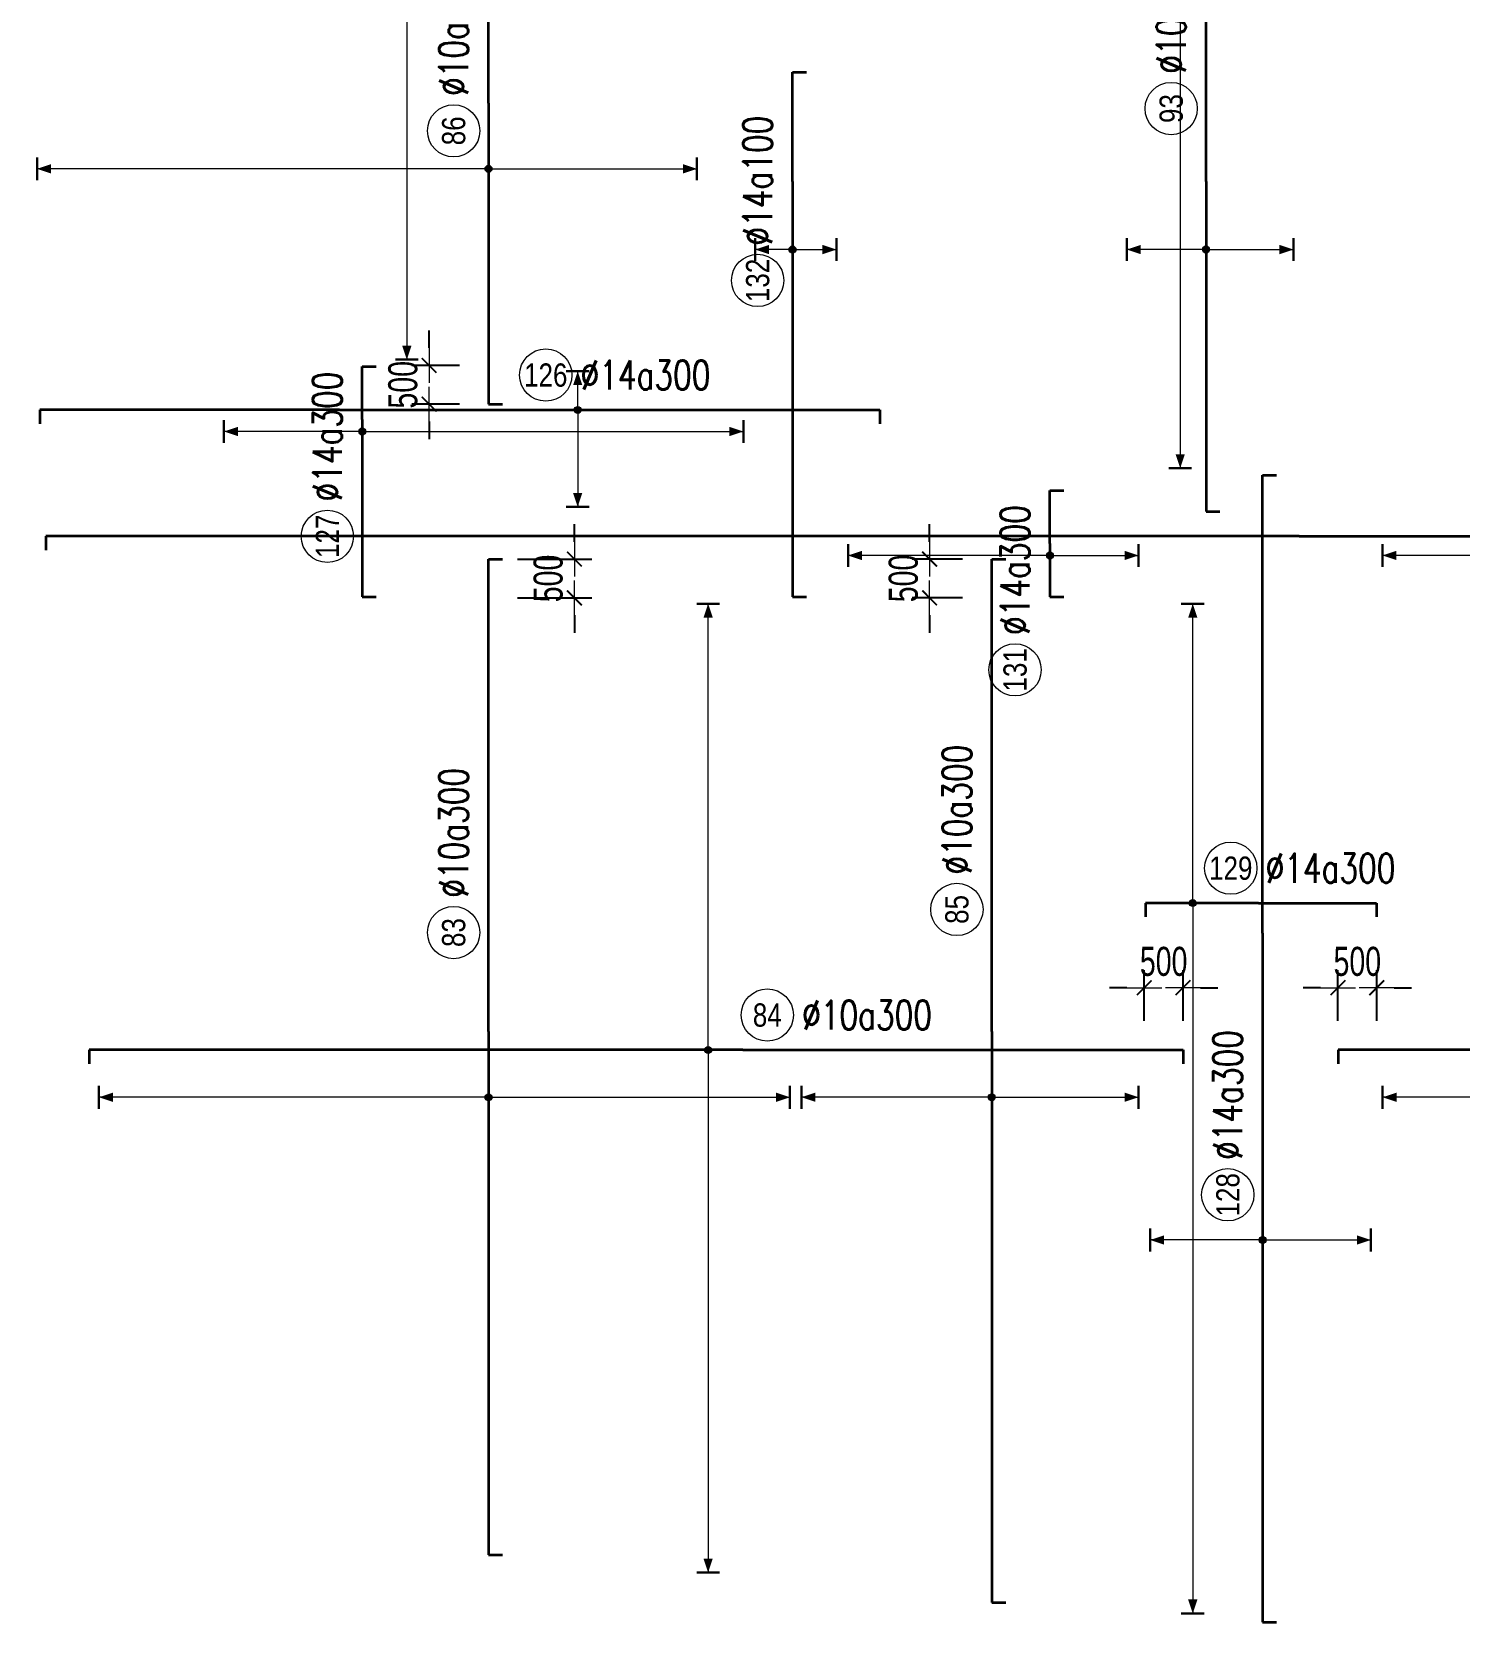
# Model space of a CAD drawing. Header units: millimetres. Extents: x -179076 to 505271, y -34263 to 117995.
# Drawn here: x 159116 to 177544, y 37214 to 58000 of the extents above; entities that cross this region are included whole.
import ezdxf
from ezdxf.enums import TextEntityAlignment as Align

# ---------------------------------------------------------------- set-up
doc = ezdxf.new("R2010")
doc.units = ezdxf.units.MM
doc.layers.get('0').update_dxf_attribs({"lineweight": 20})
doc.layers.get('Defpoints').update_dxf_attribs({"color": 151, "lineweight": 9})
for name, color, linetype, lineweight in [('NDC_S_DIM', 1, 'Continuous', 15), ('NDC_S_REBAR', 4, 'Continuous', 35), ('NDC_S_VN TEXT', 7, 'Continuous', 20)]:
    doc.layers.add(name, color=color, linetype=linetype, lineweight=lineweight)
doc.styles.add('ARIAL', font='arial.ttf', dxfattribs={"width": 0.8})
doc.styles.add('NDC_DIM', font='', dxfattribs={"width": 0.75})
doc.styles.add('NDC_EN TXT', font='romans.shx', dxfattribs={"width": 0.8})
doc.styles.get('NDC_DIM').set_extended_font_data('Dotum')
doc.dimstyles.new('NDC_dim_150', dxfattribs={"dimscale": 150, "dimtxt": 2.5, "dimasz": 1.5, "dimexe": 1.5, "dimexo": 2.5, "dimgap": 1, "dimtad": 1, "dimdec": 0, "dimzin": 0, "dimdsep": 46, "dimtxsty": 'NDC_DIM', "dimblk": 'DIMMARK', "dimcen": 0.09, "dimdle": 1.2, "dimclrd": 1, "dimclre": 1, "dimclrt": 3, "dimadec": 0, "dimazin": 0, "dimtfac": 1, "dimtdec": 0, "dimtix": 1, "dimtofl": 0, "dimtmove": 0, "dimatfit": 3, "dimfxl": 8, "dimfxlon": 1, "dimtolj": 1, "dimtzin": 0, "dimarcsym": 0})

# ---------------------------------------------------------------- blocks, each defined once
blk = doc.blocks.new('DIMMARK')
at = {"layer": 'NDC_S_DIM', "color": 1}
blk.add_line((-1.5, 0), (1, 0), dxfattribs=at)
at = {"layer": 'NDC_S_DIM', "color": 2, "const_width": 0.1}
blk.add_lwpolyline([(-0.424, -0.424), (0.424, 0.424)], dxfattribs=at)
blk = doc.blocks.new('*D235')
at = {"layer": 'Defpoints', "color": 0, "transparency": 16777216}
for p in [(176471, 45668), (175971, 44867), (176471, 44867)]:
    blk.add_point(p, dxfattribs=at)
at = {"layer": 'NDC_S_DIM', "color": 1, "lineweight": -2, "transparency": 16777216}
for p, q in [((175971, 45242), (175971, 45893)), ((176471, 45242), (176471, 45893)), ((175746, 45668), (175521, 45668)), ((176696, 45668), (176921, 45668))]:
    blk.add_line(p, q, dxfattribs=at)
at = {"layer": 'NDC_S_DIM', "color": 1, "lineweight": -2, "transparency": 16777216, "xscale": 225, "yscale": 225, "zscale": 225}
blk.add_blockref('DIMMARK', (175971, 45668), dxfattribs=at)
at = {"layer": 'NDC_S_DIM', "color": 1, "lineweight": -2, "transparency": 16777216, "xscale": 225, "yscale": 225, "zscale": 225, "rotation": 180}
blk.add_blockref('DIMMARK', (176471, 45668), dxfattribs=at)
at = {"layer": 'NDC_S_DIM', "color": 3, "transparency": 16777216, "insert": (176221, 46006), "char_height": 375, "attachment_point": 5, "style": 'NDC_DIM'}
blk.add_mtext('\\A1;500', dxfattribs=at)
blk = doc.blocks.new('*D236')
at = {"layer": 'Defpoints', "color": 0, "transparency": 16777216}
for p in [(173471, 45668), (173471, 44867), (173971, 44867)]:
    blk.add_point(p, dxfattribs=at)
at = {"layer": 'NDC_S_DIM', "color": 1, "lineweight": -2, "transparency": 16777216}
for p, q in [((173471, 45242), (173471, 45893)), ((173971, 45242), (173971, 45893)), ((173246, 45668), (173021, 45668)), ((174196, 45668), (174421, 45668))]:
    blk.add_line(p, q, dxfattribs=at)
at = {"layer": 'NDC_S_DIM', "color": 1, "lineweight": -2, "transparency": 16777216, "xscale": 225, "yscale": 225, "zscale": 225}
blk.add_blockref('DIMMARK', (173471, 45668), dxfattribs=at)
at = {"layer": 'NDC_S_DIM', "color": 1, "lineweight": -2, "transparency": 16777216, "xscale": 225, "yscale": 225, "zscale": 225, "rotation": 180}
blk.add_blockref('DIMMARK', (173971, 45668), dxfattribs=at)
at = {"layer": 'NDC_S_DIM', "color": 3, "transparency": 16777216, "insert": (173721, 46006), "char_height": 375, "attachment_point": 5, "style": 'NDC_DIM'}
blk.add_mtext('\\A1;500', dxfattribs=at)
blk = doc.blocks.new('*D242')
at = {"layer": 'Defpoints', "color": 0, "transparency": 16777216}
for p in [(171501, 51200), (170700, 50700), (171501, 50700)]:
    blk.add_point(p, dxfattribs=at)
at = {"layer": 'NDC_S_DIM', "color": 1, "lineweight": -2, "transparency": 16777216}
for p, q in [((170700, 51425), (170700, 51650)), ((171126, 51200), (170475, 51200)), ((171126, 50700), (170475, 50700)), ((170700, 50475), (170700, 50250))]:
    blk.add_line(p, q, dxfattribs=at)
at = {"layer": 'NDC_S_DIM', "color": 1, "lineweight": -2, "transparency": 16777216, "xscale": 225, "yscale": 225, "zscale": 225}
for p, rotation in [((170700, 51200), 270), ((170700, 50700), 90)]:
    blk.add_blockref('DIMMARK', p, dxfattribs=dict(at, rotation=rotation))
at = {"layer": 'NDC_S_DIM', "color": 3, "transparency": 16777216, "insert": (170362, 50950), "char_height": 375, "attachment_point": 5, "rotation": 90, "style": 'NDC_DIM'}
blk.add_mtext('\\A1;500', dxfattribs=at)
blk = doc.blocks.new('*D214')
at = {"layer": 'Defpoints', "color": 0, "transparency": 16777216}
for p in [(164240, 53700), (165005, 53700), (165005, 53200)]:
    blk.add_point(p, dxfattribs=at)
at = {"layer": 'NDC_S_DIM', "color": 1, "lineweight": -2, "transparency": 16777216}
for p, q in [((164240, 53925), (164240, 54150)), ((164630, 53700), (164015, 53700)), ((164630, 53200), (164015, 53200)), ((164240, 52975), (164240, 52750))]:
    blk.add_line(p, q, dxfattribs=at)
at = {"layer": 'NDC_S_DIM', "color": 1, "lineweight": -2, "transparency": 16777216, "xscale": 225, "yscale": 225, "zscale": 225}
for p, rotation in [((164240, 53700), 270), ((164240, 53200), 90)]:
    blk.add_blockref('DIMMARK', p, dxfattribs=dict(at, rotation=rotation))
at = {"layer": 'NDC_S_DIM', "color": 3, "transparency": 16777216, "insert": (163902, 53450), "char_height": 375, "attachment_point": 5, "rotation": 90, "style": 'NDC_DIM'}
blk.add_mtext('\\A1;500', dxfattribs=at)
blk = doc.blocks.new('*D216')
at = {"layer": 'Defpoints', "color": 0, "transparency": 16777216}
for p in [(165005, 51200), (165005, 50700), (166115, 50700)]:
    blk.add_point(p, dxfattribs=at)
at = {"layer": 'NDC_S_DIM', "color": 1, "lineweight": -2, "transparency": 16777216}
for p, q in [((166115, 51425), (166115, 51650)), ((165380, 51200), (166340, 51200)), ((165380, 50700), (166340, 50700)), ((166115, 50475), (166115, 50250))]:
    blk.add_line(p, q, dxfattribs=at)
at = {"layer": 'NDC_S_DIM', "color": 1, "lineweight": -2, "transparency": 16777216, "xscale": 225, "yscale": 225, "zscale": 225}
for p, rotation in [((166115, 51200), 270), ((166115, 50700), 90)]:
    blk.add_blockref('DIMMARK', p, dxfattribs=dict(at, rotation=rotation))
at = {"layer": 'NDC_S_DIM', "color": 3, "transparency": 16777216, "insert": (165778, 50950), "char_height": 375, "attachment_point": 5, "rotation": 90, "style": 'NDC_DIM'}
blk.add_mtext('\\A1;500', dxfattribs=at)
blk = doc.blocks.new('*U315')
h = blk.add_hatch(color=6)
edge = h.paths.add_edge_path()
edge.add_arc((-2.99, 0), 0.3, 0, 360)
at = {"layer": 'NDC_S_DIM', "color": 8}
for q in [(-2.99, 38.39), (-2.99, -44.96)]:
    blk.add_line((-2.99, 0), q, dxfattribs=at)
for points in [[(-3.99, 38.39, 0.2, 0.2, 0), (-1.99, 38.39, 0, 0, 0)], [(-3.99, -44.96, 0.2, 0.2, 0), (-1.99, -44.96, 0, 0, 0)]]:
    blk.add_lwpolyline(points, format="xyseb", dxfattribs=at)
at = {"layer": 'NDC_S_DIM'}
blk.add_circle((2.1, 3), 2.25, dxfattribs=at)
at = {"layer": 'NDC_S_DIM', "color": 6}
blk.add_circle((-2.99, 0), 0.3, dxfattribs=at)
at = {"layer": 'NDC_S_DIM', "color": 8}
for points in [[(-3.39, 37.19), (-2.99, 38.39), (-2.59, 37.19)], [(-3.39, -43.76), (-2.99, -44.96), (-2.59, -43.76)]]:
    blk.add_solid(points, dxfattribs=at)
at = {"layer": 'NDC_S_REBAR'}
for p, q in [((0, 0), (-56.25, 0)), ((-56.25, 0), (-56.25, -1.2)), ((0, 0), (37.88, 0)), ((37.88, 0), (37.88, -1.2)), ((-56.25, -1.2), (-56.25, -1.2)), ((37.88, -1.2), (37.88, -1.2))]:
    blk.add_line(p, q, dxfattribs=at)
at = {"layer": 'NDC_S_VN TEXT', "color": 3, "style": 'NDC_EN TXT', "width": 0.75}
blk.add_attdef('DKT', (5.1, 1.75), '', height=2.5, dxfattribs=at)
at = {"layer": 'NDC_S_VN TEXT', "style": 'ARIAL', "width": 0.8}
blk.add_attdef('KHT', text='', height=2, dxfattribs=at).set_placement((2.1, 3), align=Align.MIDDLE_CENTER)
blk = doc.blocks.new('*U316')
h = blk.add_hatch(color=6)
edge = h.paths.add_edge_path()
edge.add_arc((-7.93, 0), 0.3, 0, 360)
at = {"layer": 'NDC_S_DIM', "color": 8}
for q in [(-7.93, 38.39), (-7.93, -50.28)]:
    blk.add_line((-7.93, 0), q, dxfattribs=at)
for points in [[(-8.93, 38.39, 0.2, 0.2, 0), (-6.93, 38.39, 0, 0, 0)], [(-8.93, -50.28, 0.2, 0.2, 0), (-6.93, -50.28, 0, 0, 0)]]:
    blk.add_lwpolyline(points, format="xyseb", dxfattribs=at)
at = {"layer": 'NDC_S_DIM'}
blk.add_circle((-2.39, 3), 2.25, dxfattribs=at)
at = {"layer": 'NDC_S_DIM', "color": 6}
blk.add_circle((-7.93, 0), 0.3, dxfattribs=at)
at = {"layer": 'NDC_S_DIM', "color": 8}
for points in [[(-8.33, 37.19), (-7.93, 38.39), (-7.53, 37.19)], [(-8.33, -49.08), (-7.93, -50.28), (-7.53, -49.08)]]:
    blk.add_solid(points, dxfattribs=at)
at = {"layer": 'NDC_S_REBAR'}
for p, q in [((0, 0), (-26.16, 0)), ((-26.16, 0), (-26.16, -1.2)), ((0, 0), (20.5, 0)), ((20.5, 0), (20.5, -1.2)), ((-26.16, -1.2), (-26.16, -1.2)), ((20.5, -1.2), (20.5, -1.2))]:
    blk.add_line(p, q, dxfattribs=at)
at = {"layer": 'NDC_S_VN TEXT', "color": 3, "style": 'NDC_EN TXT', "width": 0.75}
blk.add_attdef('DKT', (0.61, 1.75), '', height=2.5, dxfattribs=at)
at = {"layer": 'NDC_S_VN TEXT', "style": 'ARIAL', "width": 0.8}
blk.add_attdef('KHT', text='', height=2, dxfattribs=at).set_placement((-2.39, 3), align=Align.MIDDLE_CENTER)
blk = doc.blocks.new('*U289')
h = blk.add_hatch(color=6)
edge = h.paths.add_edge_path()
edge.add_arc((4.7, 0), 0.3, 0, 360)
at = {"layer": 'NDC_S_DIM', "color": 8}
for q in [(4.7, 20.63), (4.7, -35.71)]:
    blk.add_line((4.7, 0), q, dxfattribs=at)
for points in [[(3.7, 20.63, 0.2, 0.2, 0), (5.7, 20.63, 0, 0, 0)], [(3.7, -35.71, 0.2, 0.2, 0), (5.7, -35.71, 0, 0, 0)]]:
    blk.add_lwpolyline(points, format="xyseb", dxfattribs=at)
at = {"layer": 'NDC_S_DIM'}
blk.add_circle((14.92, 3), 2.25, dxfattribs=at)
at = {"layer": 'NDC_S_DIM', "color": 6}
blk.add_circle((4.7, 0), 0.3, dxfattribs=at)
at = {"layer": 'NDC_S_DIM', "color": 8}
for points in [[(4.3, 19.43), (4.7, 20.63), (5.1, 19.43)], [(4.3, -34.51), (4.7, -35.71), (5.1, -34.51)]]:
    blk.add_solid(points, dxfattribs=at)
at = {"layer": 'NDC_S_REBAR'}
for p, q in [((0, 0), (-27.53, 0)), ((-27.53, 0), (-27.53, -1.2)), ((0, 0), (45.4, 0)), ((45.4, 0), (45.4, -1.2)), ((-27.53, -1.2), (-27.53, -1.2)), ((45.4, -1.2), (45.4, -1.2))]:
    blk.add_line(p, q, dxfattribs=at)
at = {"layer": 'NDC_S_VN TEXT', "color": 3, "style": 'NDC_EN TXT', "width": 0.75}
blk.add_attdef('DKT', (17.92, 1.75), '', height=2.5, dxfattribs=at)
at = {"layer": 'NDC_S_VN TEXT', "style": 'ARIAL', "width": 0.8}
blk.add_attdef('KHT', text='', height=2, dxfattribs=at).set_placement((14.92, 3), align=Align.MIDDLE_CENTER)
blk = doc.blocks.new('*U277')
h = blk.add_hatch(color=6)
edge = h.paths.add_edge_path()
edge.add_arc((-5.66, 0), 0.3, 0, 360)
at = {"layer": 'NDC_S_DIM', "color": 8}
for q in [(-5.66, 25.75), (-5.66, -61.12)]:
    blk.add_line((-5.66, 0), q, dxfattribs=at)
for points in [[(-6.66, 25.75, 0.2, 0.2, 0), (-4.66, 25.75, 0, 0, 0)], [(-6.66, -61.12, 0.2, 0.2, 0), (-4.66, -61.12, 0, 0, 0)]]:
    blk.add_lwpolyline(points, format="xyseb", dxfattribs=at)
at = {"layer": 'NDC_S_DIM'}
blk.add_circle((-2.39, 3), 2.25, dxfattribs=at)
at = {"layer": 'NDC_S_DIM', "color": 6}
blk.add_circle((-5.66, 0), 0.3, dxfattribs=at)
at = {"layer": 'NDC_S_DIM', "color": 8}
for points in [[(-6.06, 24.55), (-5.66, 25.75), (-5.26, 24.55)], [(-6.06, -59.92), (-5.66, -61.12), (-5.26, -59.92)]]:
    blk.add_solid(points, dxfattribs=at)
at = {"layer": 'NDC_S_REBAR'}
for p, q in [((0, 0), (-9.73, 0)), ((-9.73, 0), (-9.73, -1.2)), ((0, 0), (10.15, 0)), ((10.15, 0), (10.15, -1.2)), ((-9.73, -1.2), (-9.73, -1.2)), ((10.15, -1.2), (10.15, -1.2))]:
    blk.add_line(p, q, dxfattribs=at)
at = {"layer": 'NDC_S_VN TEXT', "color": 3, "style": 'NDC_EN TXT', "width": 0.75}
blk.add_attdef('DKT', (0.61, 1.75), '', height=2.5, dxfattribs=at)
at = {"layer": 'NDC_S_VN TEXT', "style": 'ARIAL', "width": 0.8}
blk.add_attdef('KHT', text='', height=2, dxfattribs=at).set_placement((-2.39, 3), align=Align.MIDDLE_CENTER)
blk = doc.blocks.new('*U302')
h = blk.add_hatch(color=6)
edge = h.paths.add_edge_path()
edge.add_arc((-5.66, 0), 0.3, 0, 360)
at = {"layer": 'NDC_S_DIM', "color": 8}
for q in [(-5.66, 16.37), (-5.66, -12.63)]:
    blk.add_line((-5.66, 0), q, dxfattribs=at)
for points in [[(-6.66, 16.37, 0.2, 0.2, 0), (-4.66, 16.37, 0, 0, 0)], [(-6.66, -12.63, 0.2, 0.2, 0), (-4.66, -12.63, 0, 0, 0)]]:
    blk.add_lwpolyline(points, format="xyseb", dxfattribs=at)
at = {"layer": 'NDC_S_DIM'}
blk.add_circle((10.5, 3), 2.25, dxfattribs=at)
at = {"layer": 'NDC_S_DIM', "color": 6}
blk.add_circle((-5.66, 0), 0.3, dxfattribs=at)
at = {"layer": 'NDC_S_DIM', "color": 8}
for points in [[(-6.06, 15.17), (-5.66, 16.37), (-5.26, 15.17)], [(-6.06, -11.43), (-5.66, -12.63), (-5.26, -11.43)]]:
    blk.add_solid(points, dxfattribs=at)
at = {"layer": 'NDC_S_REBAR'}
for p, q in [((0, 0), (-49.13, 0)), ((-49.13, 0), (-49.13, -1.2)), ((0, 0), (40.64, 0)), ((40.64, 0), (40.64, -1.2)), ((-49.13, -1.2), (-49.13, -1.2)), ((40.64, -1.2), (40.64, -1.2))]:
    blk.add_line(p, q, dxfattribs=at)
at = {"layer": 'NDC_S_VN TEXT', "color": 3, "style": 'NDC_EN TXT', "width": 0.75}
blk.add_attdef('DKT', (13.5, 1.75), '', height=2.5, dxfattribs=at)
at = {"layer": 'NDC_S_VN TEXT', "style": 'ARIAL', "width": 0.8}
blk.add_attdef('KHT', text='', height=2, dxfattribs=at).set_placement((10.5, 3), align=Align.MIDDLE_CENTER)
blk = doc.blocks.new('*U303')
h = blk.add_hatch(color=6)
edge = h.paths.add_edge_path()
edge.add_arc((-5.66, 0), 0.3, 0, 360)
at = {"layer": 'NDC_S_DIM', "color": 8}
for q in [(-5.66, 22.82), (-5.66, -16.18)]:
    blk.add_line((-5.66, 0), q, dxfattribs=at)
for points in [[(-6.66, 22.82, 0.2, 0.2, 0), (-4.66, 22.82, 0, 0, 0)], [(-6.66, -16.18, 0.2, 0.2, 0), (-4.66, -16.18, 0, 0, 0)]]:
    blk.add_lwpolyline(points, format="xyseb", dxfattribs=at)
at = {"layer": 'NDC_S_DIM'}
blk.add_circle((-2.39, 3), 2.25, dxfattribs=at)
at = {"layer": 'NDC_S_DIM', "color": 6}
blk.add_circle((-5.66, 0), 0.3, dxfattribs=at)
at = {"layer": 'NDC_S_DIM', "color": 8}
for points in [[(-6.06, 21.62), (-5.66, 22.82), (-5.26, 21.62)], [(-6.06, -14.98), (-5.66, -16.18), (-5.26, -14.98)]]:
    blk.add_solid(points, dxfattribs=at)
at = {"layer": 'NDC_S_REBAR'}
for p, q in [((0, 0), (-52.6, 0)), ((-52.6, 0), (-52.6, -1.2)), ((0, 0), (40.64, 0)), ((40.64, 0), (40.64, -1.2)), ((-52.6, -1.2), (-52.6, -1.2)), ((40.64, -1.2), (40.64, -1.2))]:
    blk.add_line(p, q, dxfattribs=at)
at = {"layer": 'NDC_S_VN TEXT', "color": 3, "style": 'NDC_EN TXT', "width": 0.75}
blk.add_attdef('DKT', (0.61, 1.75), '', height=2.5, dxfattribs=at)
at = {"layer": 'NDC_S_VN TEXT', "style": 'ARIAL', "width": 0.8}
blk.add_attdef('KHT', text='', height=2, dxfattribs=at).set_placement((-2.39, 3), align=Align.MIDDLE_CENTER)
blk = doc.blocks.new('*U295')
h = blk.add_hatch(color=6)
edge = h.paths.add_edge_path()
edge.add_arc((-26.39, 0), 0.3, 0, 360)
at = {"layer": 'NDC_S_DIM', "color": 8}
for q in [(-26.39, 9.68), (-26.39, -9.32)]:
    blk.add_line((-26.39, 0), q, dxfattribs=at)
for points in [[(-27.39, 9.68, 0.2, 0.2, 0), (-25.39, 9.68, 0, 0, 0)], [(-27.39, -9.32, 0.2, 0.2, 0), (-25.39, -9.32, 0, 0, 0)]]:
    blk.add_lwpolyline(points, format="xyseb", dxfattribs=at)
at = {"layer": 'NDC_S_DIM'}
blk.add_circle((-22.5, 3), 2.25, dxfattribs=at)
at = {"layer": 'NDC_S_DIM', "color": 6}
blk.add_circle((-26.39, 0), 0.3, dxfattribs=at)
at = {"layer": 'NDC_S_DIM', "color": 8}
for points in [[(-26.79, 8.48), (-26.39, 9.68), (-25.99, 8.48)], [(-26.79, -8.12), (-26.39, -9.32), (-25.99, -8.12)]]:
    blk.add_solid(points, dxfattribs=at)
at = {"layer": 'NDC_S_REBAR'}
for p, q in [((0, 0), (-59.28, 0)), ((-59.28, 0), (-59.28, -1.2)), ((0, 0), (39.42, 0)), ((39.42, 0), (39.42, -1.2)), ((-59.28, -1.2), (-59.28, -1.2)), ((39.42, -1.2), (39.42, -1.2))]:
    blk.add_line(p, q, dxfattribs=at)
at = {"layer": 'NDC_S_VN TEXT', "color": 3, "style": 'NDC_EN TXT', "width": 0.75}
blk.add_attdef('DKT', (-19.5, 1.75), '', height=2.5, dxfattribs=at)
at = {"layer": 'NDC_S_VN TEXT', "style": 'ARIAL', "width": 0.8}
blk.add_attdef('KHT', text='', height=2, dxfattribs=at).set_placement((-22.5, 3), align=Align.MIDDLE_CENTER)
blk = doc.blocks.new('*U332')
h = blk.add_hatch(color=6)
edge = h.paths.add_edge_path()
edge.add_arc((-1.02, 0), 0.3, 0, 360)
at = {"layer": 'NDC_S_DIM', "color": 8}
for q in [(-1.02, 17.37), (-1.02, -7.63)]:
    blk.add_line((-1.02, 0), q, dxfattribs=at)
for points in [[(-2.02, 17.37, 0.2, 0.2, 0), (-0.02, 17.37, 0, 0, 0)], [(-2.02, -7.63, 0.2, 0.2, 0), (-0.02, -7.63, 0, 0, 0)]]:
    blk.add_lwpolyline(points, format="xyseb", dxfattribs=at)
at = {"layer": 'NDC_S_DIM'}
blk.add_circle((-10.86, 3), 2.25, dxfattribs=at)
at = {"layer": 'NDC_S_DIM', "color": 6}
blk.add_circle((-1.02, 0), 0.3, dxfattribs=at)
at = {"layer": 'NDC_S_DIM', "color": 8}
for points in [[(-1.42, 16.17), (-1.02, 17.37), (-0.62, 16.17)], [(-1.42, -6.43), (-1.02, -7.63), (-0.62, -6.43)]]:
    blk.add_solid(points, dxfattribs=at)
at = {"layer": 'NDC_S_REBAR'}
for p, q in [((0, 0), (-4.57, 0)), ((-4.57, 0), (-4.57, -1.2)), ((0, 0), (4.56, 0)), ((4.56, 0), (4.56, -1.2)), ((-4.57, -1.2), (-4.57, -1.2)), ((4.56, -1.2), (4.56, -1.2))]:
    blk.add_line(p, q, dxfattribs=at)
at = {"layer": 'NDC_S_VN TEXT', "color": 3, "style": 'NDC_EN TXT', "width": 0.75}
blk.add_attdef('DKT', (-7.86, 1.75), '', height=2.5, dxfattribs=at)
at = {"layer": 'NDC_S_VN TEXT', "style": 'ARIAL', "width": 0.8}
blk.add_attdef('KHT', text='', height=2, dxfattribs=at).set_placement((-10.86, 3), align=Align.MIDDLE_CENTER)
blk = doc.blocks.new('*U333')
h = blk.add_hatch(color=6)
edge = h.paths.add_edge_path()
edge.add_arc((-1.02, 0), 0.3, 0, 360)
at = {"layer": 'NDC_S_DIM', "color": 8}
for q in [(-1.02, 15.92), (-1.02, -23.08)]:
    blk.add_line((-1.02, 0), q, dxfattribs=at)
for points in [[(-2.02, 15.92, 0.2, 0.2, 0), (-0.02, 15.92, 0, 0, 0)], [(-2.02, -23.08, 0.2, 0.2, 0), (-0.02, -23.08, 0, 0, 0)]]:
    blk.add_lwpolyline(points, format="xyseb", dxfattribs=at)
at = {"layer": 'NDC_S_DIM'}
blk.add_circle((1.87, 3), 2.25, dxfattribs=at)
at = {"layer": 'NDC_S_DIM', "color": 6}
blk.add_circle((-1.02, 0), 0.3, dxfattribs=at)
at = {"layer": 'NDC_S_DIM', "color": 8}
for points in [[(-1.42, 14.72), (-1.02, 15.92), (-0.62, 14.72)], [(-1.42, -21.88), (-1.02, -23.08), (-0.62, -21.88)]]:
    blk.add_solid(points, dxfattribs=at)
at = {"layer": 'NDC_S_REBAR'}
for p, q in [((0, 0), (-4.57, 0)), ((-4.57, 0), (-4.57, -1.2)), ((0, 0), (5.9, 0)), ((5.9, 0), (5.9, -1.2)), ((-4.57, -1.2), (-4.57, -1.2)), ((5.9, -1.2), (5.9, -1.2))]:
    blk.add_line(p, q, dxfattribs=at)
at = {"layer": 'NDC_S_VN TEXT', "color": 3, "style": 'NDC_EN TXT', "width": 0.75}
blk.add_attdef('DKT', (4.87, 1.75), '', height=2.5, dxfattribs=at)
at = {"layer": 'NDC_S_VN TEXT', "style": 'ARIAL', "width": 0.8}
blk.add_attdef('KHT', text='', height=2, dxfattribs=at).set_placement((1.87, 3), align=Align.MIDDLE_CENTER)
blk = doc.blocks.new('*U336')
at = {"layer": 'NDC_S_REBAR'}
for p, q in [((0, 0), (-107.86, 0)), ((-107.86, 0), (-107.86, -1.2)), ((0, 0), (281.19, 0)), ((-107.86, -1.2), (-107.86, -1.2))]:
    blk.add_line(p, q, dxfattribs=at)
at = {"layer": 'NDC_S_VN TEXT', "style": 'ARIAL', "width": 0.8}
blk.add_attdef('KHT', text='', height=2, dxfattribs=at).set_placement((35.24, -3.03), align=Align.MIDDLE_CENTER)
at = {"layer": 'NDC_S_VN TEXT', "color": 3, "style": 'NDC_EN TXT', "width": 0.75}
blk.add_attdef('DKT', (38.24, -4.28), '', height=2.5, dxfattribs=at)
blk = doc.blocks.new('*U317')
h = blk.add_hatch(color=6)
edge = h.paths.add_edge_path()
edge.add_arc((-5.86, 0), 0.3, 0, 360)
at = {"layer": 'NDC_S_DIM', "color": 8}
for q in [(-5.86, 26.81), (-5.86, -48.19)]:
    blk.add_line((-5.86, 0), q, dxfattribs=at)
for points in [[(-6.86, 26.81, 0.2, 0.2, 0), (-4.86, 26.81, 0, 0, 0)], [(-6.86, -48.19, 0.2, 0.2, 0), (-4.86, -48.19, 0, 0, 0)]]:
    blk.add_lwpolyline(points, format="xyseb", dxfattribs=at)
at = {"layer": 'NDC_S_DIM'}
blk.add_circle((-8.54, 3), 2.25, dxfattribs=at)
at = {"layer": 'NDC_S_DIM', "color": 6}
blk.add_circle((-5.86, 0), 0.3, dxfattribs=at)
at = {"layer": 'NDC_S_DIM', "color": 8}
for points in [[(-6.26, 25.61), (-5.86, 26.81), (-5.46, 25.61)], [(-6.26, -46.99), (-5.86, -48.19), (-5.46, -46.99)]]:
    blk.add_solid(points, dxfattribs=at)
at = {"layer": 'NDC_S_REBAR'}
for p, q in [((0, 0), (-12.82, 0)), ((-12.82, 0), (-12.82, -1.2)), ((0, 0), (6.25, 0)), ((6.25, 0), (6.25, -1.2)), ((-12.82, -1.2), (-12.82, -1.2)), ((6.25, -1.2), (6.25, -1.2))]:
    blk.add_line(p, q, dxfattribs=at)
at = {"layer": 'NDC_S_VN TEXT', "color": 3, "style": 'NDC_EN TXT', "width": 0.75}
blk.add_attdef('DKT', (-5.54, 1.75), '', height=2.5, dxfattribs=at)
at = {"layer": 'NDC_S_VN TEXT', "style": 'ARIAL', "width": 0.8}
blk.add_attdef('KHT', text='', height=2, dxfattribs=at).set_placement((-8.54, 3), align=Align.MIDDLE_CENTER)
blk = doc.blocks.new('*U318')
h = blk.add_hatch(color=6)
edge = h.paths.add_edge_path()
edge.add_arc((-5.86, 0), 0.3, 0, 360)
at = {"layer": 'NDC_S_DIM', "color": 8}
for q in [(-5.86, 6.81), (-5.86, -7.52)]:
    blk.add_line((-5.86, 0), q, dxfattribs=at)
for points in [[(-6.86, 6.81, 0.2, 0.2, 0), (-4.86, 6.81, 0, 0, 0)], [(-6.86, -7.52, 0.2, 0.2, 0), (-4.86, -7.52, 0, 0, 0)]]:
    blk.add_lwpolyline(points, format="xyseb", dxfattribs=at)
at = {"layer": 'NDC_S_DIM'}
blk.add_circle((6.27, 3), 2.25, dxfattribs=at)
at = {"layer": 'NDC_S_DIM', "color": 6}
blk.add_circle((-5.86, 0), 0.3, dxfattribs=at)
at = {"layer": 'NDC_S_DIM', "color": 8}
for points in [[(-6.26, 5.61), (-5.86, 6.81), (-5.46, 5.61)], [(-6.26, -6.32), (-5.86, -7.52), (-5.46, -6.32)]]:
    blk.add_solid(points, dxfattribs=at)
at = {"layer": 'NDC_S_REBAR'}
for p, q in [((0, 0), (-28.4, 0)), ((-28.4, 0), (-28.4, -1.2)), ((0, 0), (54.07, 0)), ((54.07, 0), (54.07, -1.2)), ((-28.4, -1.2), (-28.4, -1.2)), ((54.07, -1.2), (54.07, -1.2))]:
    blk.add_line(p, q, dxfattribs=at)
at = {"layer": 'NDC_S_VN TEXT', "color": 3, "style": 'NDC_EN TXT', "width": 0.75}
blk.add_attdef('DKT', (9.27, 1.75), '', height=2.5, dxfattribs=at)
at = {"layer": 'NDC_S_VN TEXT', "style": 'ARIAL', "width": 0.8}
blk.add_attdef('KHT', text='', height=2, dxfattribs=at).set_placement((6.27, 3), align=Align.MIDDLE_CENTER)
blk = doc.blocks.new('*U320')
h = blk.add_hatch(color=6)
edge = h.paths.add_edge_path()
edge.add_arc((-5.66, 0), 0.3, 0, 360)
at = {"layer": 'NDC_S_DIM', "color": 8}
for q in [(-5.66, 33.52), (-5.66, -25.94)]:
    blk.add_line((-5.66, 0), q, dxfattribs=at)
for points in [[(-6.66, 33.52, 0.2, 0.2, 0), (-4.66, 33.52, 0, 0, 0)], [(-6.66, -25.94, 0.2, 0.2, 0), (-4.66, -25.94, 0, 0, 0)]]:
    blk.add_lwpolyline(points, format="xyseb", dxfattribs=at)
at = {"layer": 'NDC_S_DIM'}
blk.add_circle((8.51, 3), 2.25, dxfattribs=at)
at = {"layer": 'NDC_S_DIM', "color": 6}
blk.add_circle((-5.66, 0), 0.3, dxfattribs=at)
at = {"layer": 'NDC_S_DIM', "color": 8}
for points in [[(-6.06, 32.32), (-5.66, 33.52), (-5.26, 32.32)], [(-6.06, -24.74), (-5.66, -25.94), (-5.26, -24.74)]]:
    blk.add_solid(points, dxfattribs=at)
at = {"layer": 'NDC_S_REBAR'}
for p, q in [((0, 0), (-45.02, 0)), ((-45.02, 0), (-45.02, -1.2)), ((0, 0), (40.64, 0)), ((40.64, 0), (40.64, -1.2)), ((-45.02, -1.2), (-45.02, -1.2)), ((40.64, -1.2), (40.64, -1.2))]:
    blk.add_line(p, q, dxfattribs=at)
at = {"layer": 'NDC_S_VN TEXT', "color": 3, "style": 'NDC_EN TXT', "width": 0.75}
blk.add_attdef('DKT', (11.51, 1.75), '', height=2.5, dxfattribs=at)
at = {"layer": 'NDC_S_VN TEXT', "style": 'ARIAL', "width": 0.8}
blk.add_attdef('KHT', text='', height=2, dxfattribs=at).set_placement((8.51, 3), align=Align.MIDDLE_CENTER)
blk = doc.blocks.new('*U322')
h = blk.add_hatch(color=6)
edge = h.paths.add_edge_path()
edge.add_arc((-5.66, 0), 0.3, 0, 360)
at = {"layer": 'NDC_S_DIM', "color": 8}
for q in [(-5.66, 38.84), (-5.66, -17.94)]:
    blk.add_line((-5.66, 0), q, dxfattribs=at)
for points in [[(-6.66, 38.84, 0.2, 0.2, 0), (-4.66, 38.84, 0, 0, 0)], [(-6.66, -17.94, 0.2, 0.2, 0), (-4.66, -17.94, 0, 0, 0)]]:
    blk.add_lwpolyline(points, format="xyseb", dxfattribs=at)
at = {"layer": 'NDC_S_DIM'}
blk.add_circle((-2.39, 3), 2.25, dxfattribs=at)
at = {"layer": 'NDC_S_DIM', "color": 6}
blk.add_circle((-5.66, 0), 0.3, dxfattribs=at)
at = {"layer": 'NDC_S_DIM', "color": 8}
for points in [[(-6.06, 37.64), (-5.66, 38.84), (-5.26, 37.64)], [(-6.06, -16.74), (-5.66, -17.94), (-5.26, -16.74)]]:
    blk.add_solid(points, dxfattribs=at)
at = {"layer": 'NDC_S_REBAR'}
for p, q in [((0, 0), (-25.91, 0)), ((-25.91, 0), (-25.91, -1.2)), ((0, 0), (38.09, 0)), ((38.09, 0), (38.09, -1.2)), ((-25.91, -1.2), (-25.91, -1.2)), ((38.09, -1.2), (38.09, -1.2))]:
    blk.add_line(p, q, dxfattribs=at)
at = {"layer": 'NDC_S_VN TEXT', "color": 3, "style": 'NDC_EN TXT', "width": 0.75}
blk.add_attdef('DKT', (0.61, 1.75), '', height=2.5, dxfattribs=at)
at = {"layer": 'NDC_S_VN TEXT', "style": 'ARIAL', "width": 0.8}
blk.add_attdef('KHT', text='', height=2, dxfattribs=at).set_placement((-2.39, 3), align=Align.MIDDLE_CENTER)
blk = doc.blocks.new('*U323')
h = blk.add_hatch(color=6)
edge = h.paths.add_edge_path()
edge.add_arc((-1.02, 0), 0.3, 0, 360)
at = {"layer": 'NDC_S_DIM', "color": 8}
for q in [(-1.02, 11.9), (-1.02, -32.8)]:
    blk.add_line((-1.02, 0), q, dxfattribs=at)
for points in [[(-2.02, 11.9, 0.2, 0.2, 0), (-0.02, 11.9, 0, 0, 0)], [(-2.02, -32.8, 0.2, 0.2, 0), (-0.02, -32.8, 0, 0, 0)]]:
    blk.add_lwpolyline(points, format="xyseb", dxfattribs=at)
at = {"layer": 'NDC_S_DIM'}
blk.add_circle((-10.04, 3), 2.25, dxfattribs=at)
at = {"layer": 'NDC_S_DIM', "color": 6}
blk.add_circle((-1.02, 0), 0.3, dxfattribs=at)
at = {"layer": 'NDC_S_DIM', "color": 8}
for points in [[(-1.42, 10.7), (-1.02, 11.9), (-0.62, 10.7)], [(-1.42, -31.6), (-1.02, -32.8), (-0.62, -31.6)]]:
    blk.add_solid(points, dxfattribs=at)
at = {"layer": 'NDC_S_REBAR'}
for p, q in [((0, 0), (-15.24, 0)), ((-15.24, 0), (-15.24, -1.2)), ((0, 0), (4.56, 0)), ((4.56, 0), (4.56, -1.2)), ((-15.24, -1.2), (-15.24, -1.2)), ((4.56, -1.2), (4.56, -1.2))]:
    blk.add_line(p, q, dxfattribs=at)
at = {"layer": 'NDC_S_VN TEXT', "color": 3, "style": 'NDC_EN TXT', "width": 0.75}
blk.add_attdef('DKT', (-7.04, 1.75), '', height=2.5, dxfattribs=at)
at = {"layer": 'NDC_S_VN TEXT', "style": 'ARIAL', "width": 0.8}
blk.add_attdef('KHT', text='', height=2, dxfattribs=at).set_placement((-10.04, 3), align=Align.MIDDLE_CENTER)
blk = doc.blocks.new('*U340')
h = blk.add_hatch(color=6)
edge = h.paths.add_edge_path()
edge.add_arc((20.49, 0), 0.3, 0, 360)
at = {"layer": 'NDC_S_DIM', "color": 8}
for q in [(20.49, 3.33), (20.49, -8.34)]:
    blk.add_line((20.49, 0), q, dxfattribs=at)
for points in [[(19.49, 3.33, 0.2, 0.2, 0), (21.49, 3.33, 0, 0, 0)], [(19.49, -8.34, 0.2, 0.2, 0), (21.49, -8.34, 0, 0, 0)]]:
    blk.add_lwpolyline(points, format="xyseb", dxfattribs=at)
at = {"layer": 'NDC_S_DIM'}
blk.add_circle((17.74, 3), 2.25, dxfattribs=at)
at = {"layer": 'NDC_S_DIM', "color": 6}
blk.add_circle((20.49, 0), 0.3, dxfattribs=at)
at = {"layer": 'NDC_S_DIM', "color": 8}
for points in [[(20.09, 2.13), (20.49, 3.33), (20.89, 2.13)], [(20.09, -7.14), (20.49, -8.34), (20.89, -7.14)]]:
    blk.add_solid(points, dxfattribs=at)
at = {"layer": 'NDC_S_REBAR'}
for p, q in [((0, 0), (-25.81, 0)), ((-25.81, 0), (-25.81, -1.2)), ((0, 0), (46.48, 0)), ((46.48, 0), (46.48, -1.2)), ((-25.81, -1.2), (-25.81, -1.2)), ((46.48, -1.2), (46.48, -1.2))]:
    blk.add_line(p, q, dxfattribs=at)
at = {"layer": 'NDC_S_VN TEXT', "color": 3, "style": 'NDC_EN TXT', "width": 0.75}
blk.add_attdef('DKT', (20.74, 1.75), '', height=2.5, dxfattribs=at)
at = {"layer": 'NDC_S_VN TEXT', "style": 'ARIAL', "width": 0.8}
blk.add_attdef('KHT', text='', height=2, dxfattribs=at).set_placement((17.74, 3), align=Align.MIDDLE_CENTER)
blk = doc.blocks.new('*U341')
h = blk.add_hatch(color=6)
edge = h.paths.add_edge_path()
edge.add_arc((-5.86, 0), 0.3, 0, 360)
at = {"layer": 'NDC_S_DIM', "color": 8}
for q in [(-5.86, 3.22), (-5.86, -3.78)]:
    blk.add_line((-5.86, 0), q, dxfattribs=at)
for points in [[(-6.86, 3.22, 0.2, 0.2, 0), (-4.86, 3.22, 0, 0, 0)], [(-6.86, -3.78, 0.2, 0.2, 0), (-4.86, -3.78, 0, 0, 0)]]:
    blk.add_lwpolyline(points, format="xyseb", dxfattribs=at)
at = {"layer": 'NDC_S_DIM'}
blk.add_circle((-8.52, 3), 2.25, dxfattribs=at)
at = {"layer": 'NDC_S_DIM', "color": 6}
blk.add_circle((-5.86, 0), 0.3, dxfattribs=at)
at = {"layer": 'NDC_S_DIM', "color": 8}
for points in [[(-6.26, 2.02), (-5.86, 3.22), (-5.46, 2.02)], [(-6.26, -2.58), (-5.86, -3.78), (-5.46, -2.58)]]:
    blk.add_solid(points, dxfattribs=at)
at = {"layer": 'NDC_S_REBAR'}
for p, q in [((0, 0), (-35.73, 0)), ((-35.73, 0), (-35.73, -1.2)), ((0, 0), (9.41, 0)), ((9.41, 0), (9.41, -1.2)), ((-35.73, -1.2), (-35.73, -1.2)), ((9.41, -1.2), (9.41, -1.2))]:
    blk.add_line(p, q, dxfattribs=at)
at = {"layer": 'NDC_S_VN TEXT', "color": 3, "style": 'NDC_EN TXT', "width": 0.75}
blk.add_attdef('DKT', (-5.52, 1.75), '', height=2.5, dxfattribs=at)
at = {"layer": 'NDC_S_VN TEXT', "style": 'ARIAL', "width": 0.8}
blk.add_attdef('KHT', text='', height=2, dxfattribs=at).set_placement((-8.52, 3), align=Align.MIDDLE_CENTER)

msp = doc.modelspace()

# ---------------------------------------------------------------- block references
at = {"xscale": 150, "yscale": 150, "zscale": 150, "rotation": 90}
for name, p, values in [('*U318', (174267.9, 56074.2), {'KHT': '93', 'DKT': '%%C10a200'}), ('*U322', (165005.9, 57085.7), {'KHT': '86', 'DKT': '%%C10a300'}), ('*U341', (168930, 56074.2), {'KHT': '132', 'DKT': '%%C14a100'}), ('*U323', (163376.5, 52999.9), {'KHT': '127', 'DKT': '%%c14a300'}), ('*U333', (178934.2, 51399.9), {'KHT': '136', 'DKT': '%%c14a300'}), ('*U295', (174999, 46371), {'KHT': '128', 'DKT': '%%c14a300'}), ('*U332', (172252.8, 51399.9), {'KHT': '131', 'DKT': '%%c14a300'}), ('*U320', (165005.9, 45103.6), {'KHT': '83', 'DKT': '%%C10a300'}), ('*U302', (171501.8, 45103.6), {'KHT': '85', 'DKT': '%%C10a300'}), ('*U303', (179970, 45103.6), {'KHT': '89', 'DKT': '%%C10a300'})]:
    msp.add_blockref(name, p, dxfattribs=at).add_auto_attribs(values)
at = {"xscale": 150, "yscale": 150, "zscale": 150}
for name, p, values in [('*U317', (174813.3, 59602.4), {'KHT': '96', 'DKT': '%%C10a200'}), ('*U289', (163246.6, 59130.8), {'KHT': '130', 'DKT': '%%C14a150'}), ('*U340', (163084.2, 53125.4), {'KHT': '126', 'DKT': '%%c14a300'}), ('*U315', (168289.8, 44865.8), {'KHT': '84', 'DKT': '%%C10a300'}), ('*U277', (174945.8, 46761.2), {'KHT': '129', 'DKT': '%%c14a300'}), ('*U316', (179896, 44865.8), {'KHT': '87', 'DKT': '%%C10a300'})]:
    msp.add_blockref(name, p, dxfattribs=at).add_auto_attribs(values)
msp.add_blockref('*U336', (175471.4, 51494.3), dxfattribs=at)

# ---------------------------------------------------------------- dimensions: what is measured, and where the dimension line sits
at = {"layer": 'NDC_S_DIM'}
for base, p1, p2, picture, middle in [((164240.2, 53700), (165005.1, 53200), (165005.1, 53700), '*D214', (163902.5, 53450)), ((166115.4, 50700), (165005.1, 51200), (165005.1, 50700), '*D216', (165777.6, 50950)), ((170700, 50700), (171501, 51200), (171501, 50700), '*D242', (170362.2, 50950))]:
    dim = msp.add_linear_dim(base=base, p1=p1, p2=p2, angle=90, dimstyle='NDC_dim_150', dxfattribs=at)
    dim.commit()
    dim.dimension.update_dxf_attribs({"geometry": picture, "text_midpoint": middle})
for base, p1, p2, picture, middle in [((173470.9, 45667.8), (173970.9, 44866.6), (173470.9, 44866.6), '*D236', (173720.9, 46005.5)), ((176470.9, 45667.8), (175970.9, 44866.6), (176470.9, 44866.6), '*D235', (176220.9, 46005.5))]:
    dim = msp.add_linear_dim(base=base, p1=p1, p2=p2, dimstyle='NDC_dim_150', dxfattribs=at)
    dim.commit()
    dim.dimension.update_dxf_attribs({"geometry": picture, "text_midpoint": middle})

doc.saveas('drawing.dxf')
